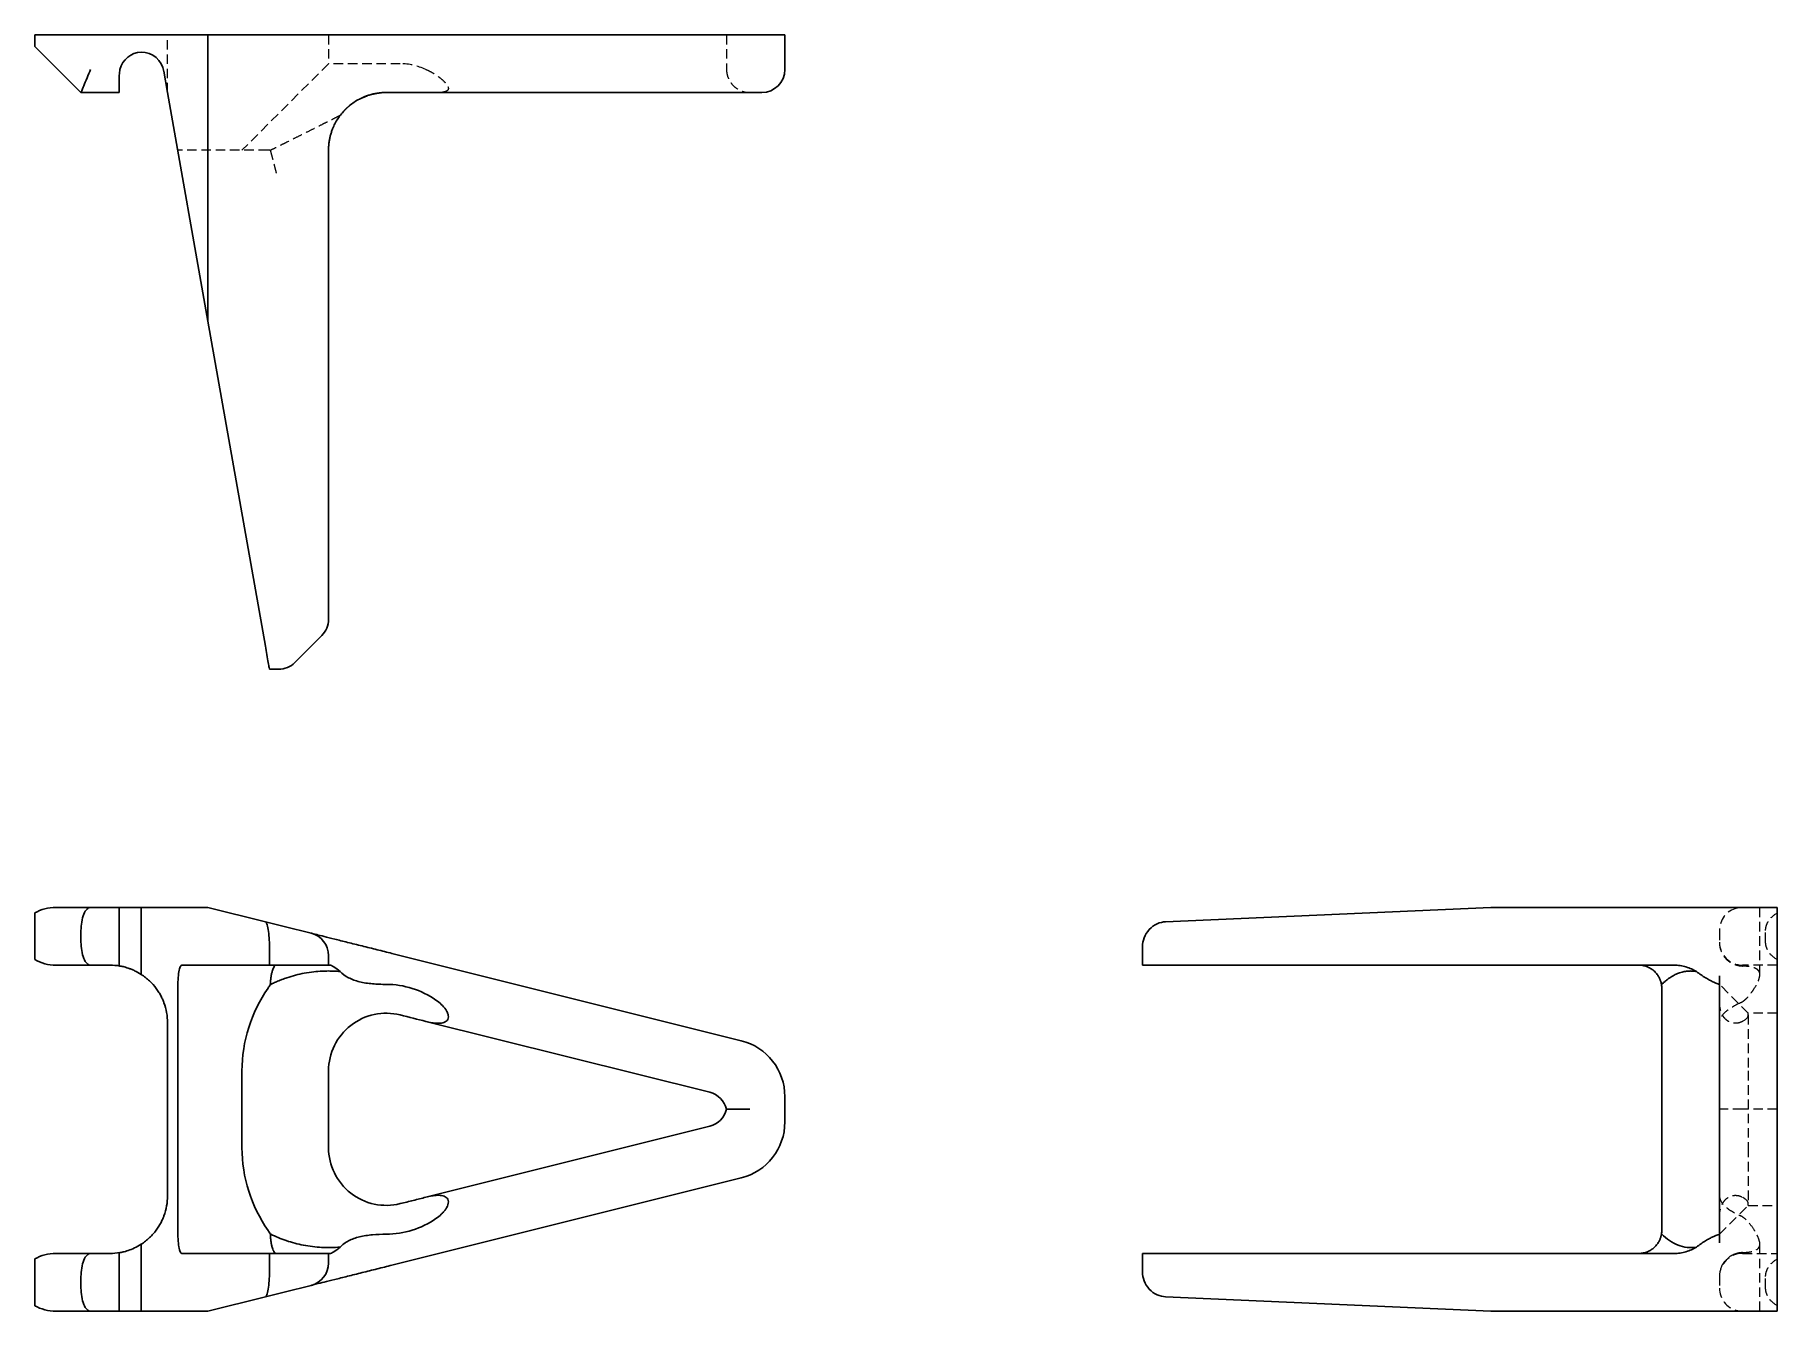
# Model space of a CAD drawing. Header units: millimetres. Extents: x 33 to 265, y 30 to 200.
import ezdxf

# ---------------------------------------------------------------- set-up
doc = ezdxf.new("R2010")
doc.units = ezdxf.units.MM
doc.linetypes.add('HIDDEN', pattern=[1.905, 1.27, -0.635])

msp = doc.modelspace()

# ---------------------------------------------------------------- linework, layer by layer
at = {"color": 7, "linetype": 'Continuous', "lineweight": 25}
for p, q in [((35.81, 200.31), (56.08, 200.31)), ((56.08, 162.13), (56.08, 200.31)), ((127.17, 200.31), (56.08, 200.31)), ((127.17, 200.31), (133, 200.31)), ((133, 200.31), (133, 195.69)), ((39.15, 192.62), (33, 198.77)), ((50.69, 192.62), (50.21, 195.44)), ((44.26, 194.93), (44.26, 192.62)), ((44.26, 192.62), (39.15, 192.62)), ((50.69, 192.62), (56.08, 162.13)), ((75.27, 191.09), (74.82, 190.72)), ((77.29, 192.16), (76.7, 191.92)), ((78.58, 192.5), (77.69, 192.29)), ((126.43, 192.62), (79.85, 192.62)), ((129.92, 192.62), (126.43, 192.62)), ((72.16, 184.92), (72.16, 122.35)), ((56.08, 162.13), (63.74, 118.77)), ((71.26, 120.18), (67.67, 116.59)), ((65.5, 115.69), (64.28, 115.69)), ((35.81, 83.92), (40.43, 83.92)), ((40.43, 83.92), (44.35, 83.92)), ((44.26, 83.83), (44.26, 80.85)), ((44.35, 83.92), (47.18, 83.92)), ((47.18, 75), (47.18, 83.92)), ((47.18, 83.92), (50.21, 83.92)), ((50.69, 83.92), (50.21, 83.92)), ((50.69, 83.92), (56.08, 83.92)), ((56.08, 83.92), (63.74, 82.01)), ((227.13, 83.92), (183.77, 82.01)), ((227.13, 83.92), (265.31, 83.92)), ((265.31, 66.15), (265.31, 83.92)), ((63.74, 82.01), (66.24, 81.38)), ((66.24, 81.38), (69.83, 80.49)), ((33, 79.31), (33, 80.85)), ((39.15, 80.85), (39.15, 79.31)), ((44.26, 80.85), (44.26, 79.23)), ((64.28, 78.7), (64.28, 76.23)), ((72.16, 77.5), (72.16, 76.23)), ((80.6, 77.79), (127.17, 66.15)), ((180.69, 78.4), (180.69, 78.7)), ((180.69, 76.23), (180.69, 78.4)), ((40.43, 76.23), (35.81, 76.23)), ((43, 76.23), (40.43, 76.23)), ((64.28, 76.23), (52.59, 76.23)), ((64.28, 76.23), (65.5, 76.23)), ((67.67, 76.23), (65.5, 76.23)), ((71.26, 76.23), (67.67, 76.23)), ((72.16, 76.23), (71.26, 76.23)), ((72.16, 76.23), (72.33, 76.23)), ((181.59, 76.23), (180.69, 76.23)), ((185.18, 76.23), (181.59, 76.23)), ((187.35, 76.23), (185.18, 76.23)), ((187.35, 76.23), (249.92, 76.23)), ((249.92, 76.23), (251.54, 76.23)), ((257.62, 63.16), (257.62, 74.81)), ((52.05, 40.85), (52.05, 73.15)), ((249.92, 62.12), (249.92, 73.15)), ((50.69, 68.54), (50.69, 45.46)), ((122.98, 59.27), (85.13, 68.73)), ((265.31, 66.15), (265.31, 58.69)), ((257.62, 58.69), (257.62, 63.16)), ((60.62, 51.88), (60.62, 62.12)), ((72.16, 62.12), (72.16, 51.88)), ((249.92, 51.88), (249.92, 62.12)), ((133, 58.69), (133, 55.31)), ((257.62, 55.31), (257.62, 58.69)), ((265.31, 55.31), (265.31, 58.69)), ((85.13, 45.27), (122.98, 54.73)), ((257.62, 50.84), (257.62, 55.31)), ((265.31, 55.31), (265.31, 47.85)), ((249.92, 40.85), (249.92, 51.88)), ((257.62, 39.19), (257.62, 50.84)), ((127.17, 47.85), (80.6, 36.21)), ((265.31, 47.85), (265.31, 30.08)), ((35.81, 37.77), (40.43, 37.77)), ((40.43, 37.77), (43, 37.77)), ((47.18, 30.08), (47.18, 39)), ((64.28, 37.77), (52.59, 37.77)), ((64.28, 37.77), (64.28, 35.3)), ((64.28, 37.77), (65.5, 37.77)), ((65.5, 37.77), (67.67, 37.77)), ((67.67, 37.77), (71.26, 37.77)), ((71.26, 37.77), (72.16, 37.77)), ((72.16, 37.77), (72.16, 36.5)), ((72.33, 37.77), (72.16, 37.77)), ((180.69, 35.6), (180.69, 37.77)), ((180.69, 37.77), (181.59, 37.77)), ((181.59, 37.77), (185.18, 37.77)), ((185.18, 37.77), (187.35, 37.77)), ((187.35, 37.77), (249.92, 37.77)), ((251.54, 37.77), (249.92, 37.77)), ((180.69, 35.3), (180.69, 35.6)), ((33, 33.15), (33, 34.69)), ((39.15, 34.69), (39.15, 33.15)), ((44.26, 34.77), (44.26, 33.15)), ((44.26, 33.15), (44.26, 30.17)), ((66.24, 32.62), (63.74, 31.99)), ((69.83, 33.51), (66.24, 32.62)), ((56.08, 30.08), (63.74, 31.99)), ((227.13, 30.08), (183.77, 31.99)), ((40.43, 30.08), (35.81, 30.08)), ((44.35, 30.08), (40.43, 30.08)), ((47.18, 30.08), (44.35, 30.08)), ((50.21, 30.08), (47.18, 30.08)), ((50.69, 30.08), (50.21, 30.08)), ((50.69, 30.08), (56.08, 30.08)), ((227.13, 30.08), (265.31, 30.08))]:
    msp.add_line(p, q, dxfattribs=at)
at = {"color": 7, "linetype": 'HIDDEN', "lineweight": 18}
for p, q in [((50.69, 192.62), (50.69, 200.31)), ((72.16, 200.31), (72.16, 196.46)), ((125.22, 200.31), (125.22, 195.69)), ((72.16, 196.46), (60.62, 184.92)), ((81.72, 196.46), (72.16, 196.46)), ((64.1, 184.92), (52.05, 184.92)), ((263, 75), (263, 83.92)), ((257.62, 80.85), (257.62, 79.23)), ((263.77, 79.31), (263.77, 80.85)), ((265.31, 76.23), (260.69, 76.23)), ((261.46, 69.81), (257.62, 73.66)), ((261.46, 69.58), (261.46, 69.81)), ((265.31, 69.81), (261.46, 69.81)), ((261.46, 69.58), (261.46, 62.12)), ((261.46, 62.12), (261.46, 51.88)), ((265.31, 57), (260.69, 57)), ((261.46, 51.88), (261.46, 44.42)), ((257.62, 40.34), (261.46, 44.19)), ((261.46, 44.19), (261.46, 44.42)), ((261.46, 44.19), (265.31, 44.19)), ((260.69, 37.77), (265.31, 37.77)), ((263, 30.08), (263, 39)), ((257.62, 34.77), (257.62, 33.15)), ((263.77, 33.15), (263.77, 34.69))]:
    msp.add_line(p, q, dxfattribs=at)
at = {"color": 7, "linetype": 'Continuous', "lineweight": 25}
for centre, radius, start, end in [((47.33, 194.93), 3.08, 92.8596, 165.5962), ((47.18, 194.92), 3.08, 9.6186, 90), ((129.92, 195.69), 3.08, 270, 0), ((69.08, 122.35), 3.08, 315, 0), ((65.5, 118.77), 3.08, 270, 315), ((69.08, 77.5), 3.08, 0, 75.9638), ((43, 68.54), 7.69, 79.8641, 90), ((79.85, 62.12), 19.23, 144.994, 180), ((79.85, 62.12), 11.54, 54.9243, 90), ((79.85, 62.12), 7.69, 75.9638, 180), ((125.31, 58.69), 7.69, 0, 75.9638), ((122.23, 56.28), 3.08, 13.4571, 75.9638), ((122.23, 57.72), 3.08, 284.0362, 346.5429), ((125.31, 55.31), 7.69, 284.0362, 0), ((79.85, 51.88), 19.23, 180, 215.006), ((79.85, 51.88), 7.69, 180, 284.0362), ((79.85, 51.88), 11.54, 270, 305.0757), ((43, 45.46), 7.69, 270, 280.1359), ((69.08, 36.5), 3.08, 284.0362, 0)]:
    msp.add_arc(centre, radius, start, end, dxfattribs=at)
at = {"color": 7, "linetype": 'HIDDEN', "lineweight": 18}
for centre, start, end in [((260.69, 80.85), 104.4038, 180), ((260.69, 79.31), 180, 270), ((260.69, 34.69), 90, 180), ((260.69, 33.15), 180, 255.5962)]:
    msp.add_arc(centre, 3.08, start, end, dxfattribs=at)
at = {"color": 7, "linetype": 'Continuous', "lineweight": 25}
for points, knots in [([(33, 198.77), (33, 198.77), (33, 198.8), (33, 198.94), (33, 199.04), (33, 199.44), (33, 199.84), (33, 200.31)], [0, 0, 0, 0, 0.25, 0.25, 0.5, 0.5, 1, 1, 1, 1]), ([(33, 200.31), (33.38, 200.31), (33.83, 200.31), (34.8, 200.31), (35.31, 200.31), (35.81, 200.31)], [0, 0, 0, 0, 0.5, 0.5, 1, 1, 1, 1]), ([(40.43, 195.69), (40.28, 195.33), (40.12, 194.94), (39.8, 194.18), (39.65, 193.82), (39.4, 193.22), (39.31, 192.98), (39.18, 192.68), (39.15, 192.62), (39.15, 192.62)], [0, 0, 0, 0, 0.25, 0.25, 0.5, 0.5, 0.75, 0.75, 1, 1, 1, 1]), ([(79.85, 192.62), (79.76, 192.61), (79.58, 192.61), (79.32, 192.6), (79.08, 192.58), (78.86, 192.55), (78.65, 192.52), (78.46, 192.49), (78.28, 192.45), (78.12, 192.42), (77.85, 192.35), (77.48, 192.25), (76.65, 191.95), (75.58, 191.39), (74.35, 190.38), (73.37, 189.17), (72.81, 188.09), (72.53, 187.3), (72.39, 186.83), (72.29, 186.36), (72.21, 185.88), (72.17, 185.4), (72.16, 185.08), (72.16, 184.92)], [0, 0, 0, 0, 0.023252, 0.045174, 0.065768, 0.085034, 0.10297, 0.119578, 0.134857, 0.148807, 0.161428, 0.205418, 0.246458, 0.385322, 0.509225, 0.641261, 0.766161, 0.805688, 0.84497, 0.884024, 0.922869, 0.961521, 1, 1, 1, 1]), ([(64.28, 115.69), (64.28, 115.69), (64.27, 115.76), (64.21, 116.06), (64.17, 116.29), (64.07, 116.89), (64, 117.26), (63.87, 118.02), (63.8, 118.41), (63.74, 118.77)], [0, 0, 0, 0, 0.25, 0.25, 0.5, 0.5, 0.75, 0.75, 1, 1, 1, 1]), ([(33, 83.19), (33.38, 83.42), (33.83, 83.61), (34.8, 83.86), (35.31, 83.92), (35.81, 83.92)], [0, 0, 0, 0, 0.5, 0.5, 1, 1, 1, 1]), ([(40.43, 83.92), (40.28, 83.92), (40.12, 83.86), (39.8, 83.56), (39.65, 83.32), (39.4, 82.72), (39.31, 82.36), (39.18, 81.6), (39.15, 81.21), (39.15, 80.85)], [0, 0, 0, 0, 0.25, 0.25, 0.5, 0.5, 0.75, 0.75, 1, 1, 1, 1]), ([(33, 80.85), (33, 81.06), (33, 81.28), (33, 81.72), (33, 81.93), (33, 82.55), (33, 82.91), (33, 83.19)], [0, 0, 0, 0, 0.25, 0.25, 0.5, 0.5, 1, 1, 1, 1]), ([(64.28, 78.7), (64.28, 79.07), (64.27, 79.48), (64.21, 80.27), (64.17, 80.66), (64.07, 81.31), (64, 81.56), (63.87, 81.91), (63.8, 81.99), (63.74, 82.01)], [0, 0, 0, 0, 0.25, 0.25, 0.5, 0.5, 0.75, 0.75, 1, 1, 1, 1]), ([(180.69, 78.7), (180.69, 79.07), (180.76, 79.48), (181.06, 80.27), (181.29, 80.66), (181.89, 81.31), (182.26, 81.56), (183.02, 81.91), (183.41, 81.99), (183.77, 82.01)], [0, 0, 0, 0, 0.25, 0.25, 0.5, 0.5, 0.75, 0.75, 1, 1, 1, 1]), ([(33, 76.96), (33, 77.24), (33, 77.6), (33, 78.22), (33, 78.43), (33, 78.87), (33, 79.09), (33, 79.31)], [0, 0, 0, 0, 0.5, 0.5, 0.75, 0.75, 1, 1, 1, 1]), ([(39.15, 79.31), (39.15, 78.95), (39.18, 78.55), (39.31, 77.8), (39.4, 77.43), (39.65, 76.83), (39.8, 76.6), (40.12, 76.3), (40.28, 76.23), (40.43, 76.23)], [0, 0, 0, 0, 0.25, 0.25, 0.5, 0.5, 0.75, 0.75, 1, 1, 1, 1]), ([(44.26, 79.23), (44.26, 78.89), (44.26, 78.56), (44.26, 77.91), (44.26, 77.61), (44.26, 77.06), (44.26, 76.83), (44.26, 76.55), (44.26, 76.46), (44.26, 76.33), (44.26, 76.27), (44.26, 76.23)], [0, 0, 0, 0, 0.25, 0.25, 0.5, 0.5, 0.75, 0.75, 0.875, 0.875, 1, 1, 1, 1]), ([(69.83, 80.49), (69.83, 80.49), (69.88, 80.47), (70.13, 80.41), (70.32, 80.36), (70.84, 80.23), (71.18, 80.15), (71.98, 79.95), (72.45, 79.83), (73.51, 79.57), (74.09, 79.42), (75.32, 79.11), (75.97, 78.95), (77.29, 78.62), (77.97, 78.45), (79.3, 78.12), (79.96, 77.95), (80.6, 77.79)], [0, 0, 0, 0, 0.125, 0.125, 0.25, 0.25, 0.375, 0.375, 0.5, 0.5, 0.625, 0.625, 0.75, 0.75, 0.875, 0.875, 1, 1, 1, 1]), ([(35.81, 76.23), (35.31, 76.23), (34.8, 76.29), (33.83, 76.54), (33.38, 76.73), (33, 76.96)], [0, 0, 0, 0, 0.5, 0.5, 1, 1, 1, 1]), ([(47.18, 75), (46.89, 75.18), (46.6, 75.35), (46.15, 75.56), (46, 75.62), (45.72, 75.73), (45.59, 75.78), (45.32, 75.87), (45.2, 75.91), (44.97, 75.98), (44.86, 76), (44.68, 76.05), (44.59, 76.06), (44.45, 76.09), (44.4, 76.1), (44.35, 76.11)], [0, 0, 0, 0, 0.25, 0.25, 0.375, 0.375, 0.5, 0.5, 0.625, 0.625, 0.75, 0.75, 0.875, 0.875, 1, 1, 1, 1]), ([(50.21, 71.21), (50.18, 71.31), (50.12, 71.45), (49.99, 71.75), (49.91, 71.92), (49.74, 72.26), (49.64, 72.43), (49.43, 72.77), (49.31, 72.95), (48.92, 73.46), (48.63, 73.8), (48.13, 74.27), (47.95, 74.43), (47.58, 74.72), (47.38, 74.86), (47.18, 75)], [0, 0, 0, 0, 0.125, 0.125, 0.25, 0.25, 0.375, 0.375, 0.5, 0.5, 0.75, 0.75, 0.875, 0.875, 1, 1, 1, 1]), ([(52.05, 73.15), (52.05, 73.52), (52.06, 73.91), (52.12, 74.67), (52.16, 75.03), (52.26, 75.63), (52.33, 75.86), (52.46, 76.16), (52.53, 76.23), (52.59, 76.23)], [0, 0, 0, 0, 0.25, 0.25, 0.5, 0.5, 0.75, 0.75, 1, 1, 1, 1]), ([(64.39, 73.62), (64.39, 73.67), (64.4, 73.78), (64.41, 73.93), (64.42, 74.08), (64.44, 74.23), (64.45, 74.38), (64.47, 74.52), (64.51, 74.77), (64.57, 75.12), (64.67, 75.5), (64.79, 75.82), (64.89, 76.01), (64.98, 76.13), (65.05, 76.19), (65.12, 76.22), (65.16, 76.23), (65.18, 76.23)], [0, 0, 0, 0, 0.034811, 0.06992, 0.105335, 0.141061, 0.177104, 0.21347, 0.250164, 0.370761, 0.500013, 0.616103, 0.749795, 0.806285, 0.874341, 0.937168, 1, 1, 1, 1]), ([(73.7, 75.38), (73.57, 75.39), (73.32, 75.41), (72.94, 75.43), (72.55, 75.44), (72.14, 75.45), (71.73, 75.44), (71.08, 75.42), (70.14, 75.34), (68.95, 75.17), (67.76, 74.9), (66.77, 74.61), (66.02, 74.34), (65.47, 74.12), (64.97, 73.91), (64.63, 73.74), (64.46, 73.66)], [0, 0, 0, 0, 0.03945, 0.079907, 0.121385, 0.163902, 0.207472, 0.252112, 0.372003, 0.506415, 0.632666, 0.757414, 0.83081, 0.88005, 0.943542, 1, 1, 1, 1]), ([(72.33, 76.23), (72.39, 76.23), (72.47, 76.21), (72.65, 76.13), (72.75, 76.07), (73.1, 75.84), (73.38, 75.64), (73.7, 75.38)], [0, 0, 0, 0, 0.25, 0.25, 0.5, 0.5, 1, 1, 1, 1]), ([(73.7, 75.38), (74.02, 75.06), (74.39, 74.78), (75.04, 74.44), (75.28, 74.33), (75.77, 74.15), (76.03, 74.08), (76.56, 73.95), (76.84, 73.89), (77.41, 73.8), (77.71, 73.77), (78.31, 73.71), (78.61, 73.69), (79.22, 73.67), (79.54, 73.66), (79.85, 73.66)], [0, 0, 0, 0, 0.25, 0.25, 0.375, 0.375, 0.5, 0.5, 0.625, 0.625, 0.75, 0.75, 0.875, 0.875, 1, 1, 1, 1]), ([(249.89, 73.62), (249.88, 73.67), (249.86, 73.78), (249.83, 73.93), (249.78, 74.08), (249.73, 74.23), (249.67, 74.38), (249.6, 74.52), (249.47, 74.77), (249.23, 75.12), (248.86, 75.5), (248.41, 75.82), (248.01, 76.01), (247.66, 76.13), (247.39, 76.19), (247.12, 76.22), (246.94, 76.23), (246.85, 76.23)], [0, 0, 0, 0, 0.034811, 0.06992, 0.105335, 0.141061, 0.177104, 0.21347, 0.250164, 0.370761, 0.500013, 0.616103, 0.749795, 0.806285, 0.874341, 0.937168, 1, 1, 1, 1]), ([(254.54, 75.38), (254.48, 75.39), (254.35, 75.41), (254.16, 75.43), (253.96, 75.44), (253.76, 75.45), (253.56, 75.44), (253.23, 75.42), (252.76, 75.34), (252.16, 75.17), (251.57, 74.9), (251.07, 74.61), (250.7, 74.34), (250.43, 74.12), (250.18, 73.91), (250, 73.74), (249.92, 73.66)], [0, 0, 0, 0, 0.03945, 0.079907, 0.121385, 0.163902, 0.207472, 0.252112, 0.372003, 0.506415, 0.632666, 0.757414, 0.83081, 0.88005, 0.943542, 1, 1, 1, 1]), ([(251.54, 76.23), (251.82, 76.23), (252.1, 76.21), (252.63, 76.13), (252.9, 76.07), (253.66, 75.84), (254.12, 75.64), (254.54, 75.38)], [0, 0, 0, 0, 0.25, 0.25, 0.5, 0.5, 1, 1, 1, 1]), ([(254.54, 75.38), (254.97, 75.06), (255.37, 74.78), (255.94, 74.44), (256.12, 74.33), (256.45, 74.15), (256.6, 74.08), (256.88, 73.95), (257.01, 73.89), (257.23, 73.8), (257.32, 73.77), (257.47, 73.71), (257.52, 73.69), (257.6, 73.67), (257.62, 73.66), (257.62, 73.66)], [0, 0, 0, 0, 0.25, 0.25, 0.375, 0.375, 0.5, 0.5, 0.625, 0.625, 0.75, 0.75, 0.875, 0.875, 1, 1, 1, 1]), ([(50.21, 71.21), (50.37, 70.78), (50.49, 70.34), (50.65, 69.45), (50.69, 68.99), (50.69, 68.54)], [0, 0, 0, 0, 0.5, 0.5, 1, 1, 1, 1]), ([(85.13, 68.73), (85.41, 68.66), (85.67, 68.6), (86.19, 68.51), (86.44, 68.48), (86.93, 68.46), (87.17, 68.48), (87.5, 68.56), (87.61, 68.6), (87.8, 68.7), (87.89, 68.77), (88.02, 68.94), (88.08, 69.04), (88.14, 69.27), (88.14, 69.4), (88.1, 69.66), (88.06, 69.8), (87.94, 70.06), (87.87, 70.19), (87.62, 70.56), (87.41, 70.78), (86.97, 71.2), (86.73, 71.39), (86.48, 71.56)], [0, 0, 0, 0, 0.125, 0.125, 0.25, 0.25, 0.375, 0.375, 0.4375, 0.4375, 0.5, 0.5, 0.5625, 0.5625, 0.625, 0.625, 0.6875, 0.6875, 0.75, 0.75, 0.875, 0.875, 1, 1, 1, 1]), ([(125.22, 57), (125.22, 57), (125.24, 57), (125.33, 57), (125.39, 57), (125.55, 57), (125.64, 57), (125.87, 57), (126, 57), (126.29, 57), (126.45, 57), (126.79, 57), (126.97, 57), (127.34, 57), (127.54, 57), (127.84, 57), (127.94, 57), (128.14, 57), (128.24, 57), (128.34, 57)], [0, 0, 0, 0, 0.125, 0.125, 0.25, 0.25, 0.375, 0.375, 0.5, 0.5, 0.625, 0.625, 0.75, 0.75, 0.875, 0.875, 0.9375, 0.9375, 1, 1, 1, 1]), ([(50.69, 45.46), (50.69, 45.01), (50.65, 44.55), (50.49, 43.66), (50.37, 43.22), (50.21, 42.79)], [0, 0, 0, 0, 0.5, 0.5, 1, 1, 1, 1]), ([(81.72, 44.42), (82.31, 44.56), (82.89, 44.71), (84.03, 44.99), (84.59, 45.13), (85.13, 45.27)], [0, 0, 0, 0, 0.5, 0.5, 1, 1, 1, 1]), ([(86.48, 42.44), (86.73, 42.61), (86.97, 42.8), (87.3, 43.11), (87.4, 43.21), (87.6, 43.44), (87.7, 43.56), (87.95, 43.93), (88.08, 44.2), (88.14, 44.6), (88.14, 44.72), (88.08, 44.95), (88.03, 45.06), (87.89, 45.22), (87.8, 45.29), (87.61, 45.4), (87.51, 45.44), (87.29, 45.49), (87.18, 45.51), (86.94, 45.53), (86.82, 45.53), (86.45, 45.52), (86.2, 45.49), (85.67, 45.4), (85.41, 45.34), (85.13, 45.27)], [0, 0, 0, 0, 0.125, 0.125, 0.1875, 0.1875, 0.25, 0.25, 0.375, 0.375, 0.4375, 0.4375, 0.5, 0.5, 0.5625, 0.5625, 0.625, 0.625, 0.6875, 0.6875, 0.75, 0.75, 0.875, 0.875, 1, 1, 1, 1]), ([(47.18, 39), (47.59, 39.27), (47.96, 39.56), (48.46, 40.04), (48.62, 40.21), (48.91, 40.54), (49.05, 40.71), (49.43, 41.22), (49.65, 41.57), (49.91, 42.08), (49.99, 42.25), (50.12, 42.55), (50.18, 42.69), (50.21, 42.79)], [0, 0, 0, 0, 0.25, 0.25, 0.375, 0.375, 0.5, 0.5, 0.75, 0.75, 0.875, 0.875, 1, 1, 1, 1]), ([(52.59, 37.77), (52.53, 37.77), (52.46, 37.84), (52.33, 38.14), (52.26, 38.37), (52.16, 38.97), (52.12, 39.33), (52.06, 40.09), (52.05, 40.48), (52.05, 40.85)], [0, 0, 0, 0, 0.25, 0.25, 0.5, 0.5, 0.75, 0.75, 1, 1, 1, 1]), ([(64.39, 40.38), (64.4, 40.32), (64.4, 40.2), (64.41, 40.02), (64.43, 39.85), (64.45, 39.67), (64.47, 39.5), (64.5, 39.24), (64.57, 38.88), (64.67, 38.49), (64.79, 38.17), (64.9, 37.97), (64.99, 37.87), (65.06, 37.81), (65.12, 37.78), (65.16, 37.77), (65.18, 37.77)], [0, 0, 0, 0, 0.040223, 0.081044, 0.122458, 0.164458, 0.20703, 0.250157, 0.368927, 0.500007, 0.624533, 0.749797, 0.825418, 0.87434, 0.941032, 1, 1, 1, 1]), ([(73.7, 38.62), (72.89, 38.55), (72.06, 38.54), (70.42, 38.62), (69.61, 38.72), (68.02, 39.03), (67.25, 39.23), (65.8, 39.73), (65.11, 40.02), (64.46, 40.34)], [0, 0, 0, 0, 0.25, 0.25, 0.5, 0.5, 0.75, 0.75, 1, 1, 1, 1]), ([(79.85, 40.34), (79.22, 40.34), (78.61, 40.32), (77.71, 40.23), (77.42, 40.2), (76.84, 40.11), (76.56, 40.06), (76.03, 39.92), (75.77, 39.85), (75.28, 39.67), (75.05, 39.57), (74.61, 39.34), (74.41, 39.21), (74.03, 38.93), (73.86, 38.78), (73.7, 38.62)], [0, 0, 0, 0, 0.25, 0.25, 0.375, 0.375, 0.5, 0.5, 0.625, 0.625, 0.75, 0.75, 0.875, 0.875, 1, 1, 1, 1]), ([(249.89, 40.38), (249.88, 40.32), (249.86, 40.2), (249.81, 40.02), (249.76, 39.85), (249.69, 39.67), (249.62, 39.5), (249.48, 39.24), (249.24, 38.88), (248.85, 38.49), (248.4, 38.17), (247.97, 37.97), (247.63, 37.87), (247.36, 37.81), (247.11, 37.78), (246.93, 37.77), (246.85, 37.77)], [0, 0, 0, 0, 0.040223, 0.081044, 0.122458, 0.164458, 0.20703, 0.250157, 0.368927, 0.500007, 0.624533, 0.749797, 0.825418, 0.87434, 0.941032, 1, 1, 1, 1]), ([(254.54, 38.62), (254.13, 38.55), (253.72, 38.54), (252.9, 38.62), (252.49, 38.72), (251.7, 39.03), (251.32, 39.23), (250.59, 39.73), (250.24, 40.02), (249.92, 40.34)], [0, 0, 0, 0, 0.25, 0.25, 0.5, 0.5, 0.75, 0.75, 1, 1, 1, 1]), ([(257.62, 40.34), (257.62, 40.34), (257.54, 40.32), (257.32, 40.23), (257.23, 40.2), (257.01, 40.11), (256.89, 40.06), (256.61, 39.92), (256.45, 39.85), (256.12, 39.67), (255.94, 39.57), (255.56, 39.34), (255.37, 39.21), (254.96, 38.93), (254.75, 38.78), (254.54, 38.62)], [0, 0, 0, 0, 0.25, 0.25, 0.375, 0.375, 0.5, 0.5, 0.625, 0.625, 0.75, 0.75, 0.875, 0.875, 1, 1, 1, 1]), ([(33, 37.04), (33.38, 37.27), (33.83, 37.46), (34.8, 37.71), (35.31, 37.77), (35.81, 37.77)], [0, 0, 0, 0, 0.5, 0.5, 1, 1, 1, 1]), ([(40.43, 37.77), (40.28, 37.77), (40.12, 37.7), (39.8, 37.4), (39.65, 37.17), (39.4, 36.57), (39.31, 36.2), (39.18, 35.45), (39.15, 35.05), (39.15, 34.69)], [0, 0, 0, 0, 0.25, 0.25, 0.5, 0.5, 0.75, 0.75, 1, 1, 1, 1]), ([(44.26, 37.77), (44.26, 37.69), (44.26, 37.55), (44.26, 37.17), (44.26, 36.94), (44.26, 36.39), (44.26, 36.09), (44.26, 35.45), (44.26, 35.11), (44.26, 34.77)], [0, 0, 0, 0, 0.25, 0.25, 0.5, 0.5, 0.75, 0.75, 1, 1, 1, 1]), ([(44.35, 37.89), (44.44, 37.9), (44.58, 37.93), (44.96, 38.02), (45.19, 38.08), (45.72, 38.26), (46, 38.37), (46.6, 38.65), (46.89, 38.82), (47.18, 39)], [0, 0, 0, 0, 0.25, 0.25, 0.5, 0.5, 0.75, 0.75, 1, 1, 1, 1]), ([(73.7, 38.62), (73.38, 38.36), (73.1, 38.16), (72.75, 37.93), (72.65, 37.87), (72.47, 37.79), (72.39, 37.77), (72.33, 37.77)], [0, 0, 0, 0, 0.5, 0.5, 0.75, 0.75, 1, 1, 1, 1]), ([(254.54, 38.62), (254.12, 38.36), (253.66, 38.16), (252.9, 37.93), (252.63, 37.87), (252.1, 37.79), (251.82, 37.77), (251.54, 37.77)], [0, 0, 0, 0, 0.5, 0.5, 0.75, 0.75, 1, 1, 1, 1]), ([(33, 34.69), (33, 34.91), (33, 35.13), (33, 35.57), (33, 35.78), (33, 36.4), (33, 36.76), (33, 37.04)], [0, 0, 0, 0, 0.25, 0.25, 0.5, 0.5, 1, 1, 1, 1]), ([(63.74, 31.99), (63.8, 32.01), (63.87, 32.09), (64, 32.44), (64.07, 32.69), (64.17, 33.34), (64.21, 33.73), (64.27, 34.52), (64.28, 34.93), (64.28, 35.3)], [0, 0, 0, 0, 0.25, 0.25, 0.5, 0.5, 0.75, 0.75, 1, 1, 1, 1]), ([(80.6, 36.21), (79.96, 36.05), (79.3, 35.88), (77.97, 35.55), (77.29, 35.38), (75.97, 35.05), (75.32, 34.89), (74.09, 34.58), (73.51, 34.43), (72.45, 34.17), (71.98, 34.05), (71.18, 33.85), (70.84, 33.77), (70.32, 33.64), (70.13, 33.59), (69.88, 33.53), (69.83, 33.51), (69.83, 33.51)], [0, 0, 0, 0, 0.125, 0.125, 0.25, 0.25, 0.375, 0.375, 0.5, 0.5, 0.625, 0.625, 0.75, 0.75, 0.875, 0.875, 1, 1, 1, 1]), ([(183.77, 31.99), (183.41, 32.01), (183.02, 32.09), (182.26, 32.44), (181.89, 32.69), (181.29, 33.34), (181.06, 33.73), (180.76, 34.52), (180.69, 34.93), (180.69, 35.3)], [0, 0, 0, 0, 0.25, 0.25, 0.5, 0.5, 0.75, 0.75, 1, 1, 1, 1]), ([(33, 30.81), (33, 31.09), (33, 31.45), (33, 32.07), (33, 32.28), (33, 32.72), (33, 32.94), (33, 33.15)], [0, 0, 0, 0, 0.5, 0.5, 0.75, 0.75, 1, 1, 1, 1]), ([(40.43, 30.08), (40.28, 30.08), (40.12, 30.14), (39.8, 30.44), (39.65, 30.68), (39.4, 31.28), (39.31, 31.64), (39.18, 32.4), (39.15, 32.79), (39.15, 33.15)], [0, 0, 0, 0, 0.25, 0.25, 0.5, 0.5, 0.75, 0.75, 1, 1, 1, 1]), ([(35.81, 30.08), (35.31, 30.08), (34.8, 30.14), (33.83, 30.39), (33.38, 30.58), (33, 30.81)], [0, 0, 0, 0, 0.5, 0.5, 1, 1, 1, 1])]:
    msp.add_open_spline(points, degree=3, knots=knots, dxfattribs=at)
for points in [[(44.35, 195.69), (44.29, 195.44), (44.26, 195.18), (44.26, 194.93)], [(44.35, 83.92), (44.29, 83.92), (44.26, 83.89), (44.26, 83.83)], [(44.26, 76.23), (44.26, 76.16), (44.29, 76.12), (44.35, 76.11)], [(64.39, 73.62), (64.3, 73.46), (64.2, 73.31), (64.1, 73.15)], [(64.46, 73.66), (64.44, 73.65), (64.42, 73.64), (64.39, 73.62)], [(249.92, 73.66), (249.91, 73.65), (249.9, 73.64), (249.89, 73.62)], [(249.89, 73.62), (249.91, 73.46), (249.92, 73.31), (249.92, 73.15)], [(85.13, 68.73), (84.04, 69), (82.91, 69.29), (81.72, 69.58)], [(64.1, 40.85), (64.2, 40.69), (64.3, 40.54), (64.39, 40.38)], [(64.39, 40.38), (64.42, 40.36), (64.44, 40.35), (64.46, 40.34)], [(249.92, 40.85), (249.92, 40.69), (249.91, 40.54), (249.89, 40.38)], [(249.89, 40.38), (249.9, 40.36), (249.91, 40.35), (249.92, 40.34)], [(44.35, 37.89), (44.29, 37.88), (44.26, 37.84), (44.26, 37.77)], [(44.26, 30.17), (44.26, 30.11), (44.29, 30.08), (44.35, 30.08)]]:
    msp.add_open_spline(points, degree=3, dxfattribs=at)
at = {"color": 7, "linetype": 'HIDDEN', "lineweight": 18}
for points in [[(85.13, 195.69), (84.04, 196.16), (82.91, 196.46), (81.72, 196.46)], [(64.39, 184.89), (64.3, 184.91), (64.2, 184.92), (64.1, 184.92)], [(64.46, 184.92), (64.44, 184.91), (64.42, 184.9), (64.39, 184.89)], [(260.69, 83.92), (260.44, 83.92), (260.18, 83.89), (259.93, 83.83)], [(259.93, 76.23), (260.18, 76.16), (260.44, 76.12), (260.69, 76.11)], [(260.69, 68.73), (261.16, 69), (261.46, 69.29), (261.46, 69.58)], [(260.69, 37.89), (260.44, 37.88), (260.18, 37.84), (259.93, 37.77)], [(259.93, 30.17), (260.18, 30.11), (260.44, 30.08), (260.69, 30.08)]]:
    msp.add_open_spline(points, degree=3, dxfattribs=at)
for points, knots in [([(85.13, 195.69), (85.41, 195.58), (85.67, 195.45), (86.19, 195.16), (86.44, 195), (86.93, 194.65), (87.17, 194.46), (87.5, 194.15), (87.61, 194.05), (87.8, 193.83), (87.89, 193.72), (88.02, 193.51), (88.08, 193.4), (88.14, 193.21), (88.14, 193.12), (88.1, 192.98), (88.06, 192.92), (87.94, 192.82), (87.87, 192.78), (87.62, 192.69), (87.41, 192.66), (86.97, 192.62), (86.73, 192.62), (86.48, 192.62)], [0, 0, 0, 0, 0.125, 0.125, 0.25, 0.25, 0.375, 0.375, 0.4375, 0.4375, 0.5, 0.5, 0.5625, 0.5625, 0.625, 0.625, 0.6875, 0.6875, 0.75, 0.75, 0.875, 0.875, 1, 1, 1, 1]), ([(125.22, 195.69), (125.22, 195.49), (125.24, 195.29), (125.33, 194.89), (125.39, 194.7), (125.55, 194.32), (125.64, 194.15), (125.87, 193.81), (126, 193.65), (126.29, 193.37), (126.45, 193.25), (126.79, 193.02), (126.97, 192.93), (127.34, 192.77), (127.54, 192.71), (127.84, 192.66), (127.94, 192.64), (128.14, 192.62), (128.24, 192.62), (128.34, 192.62)], [0, 0, 0, 0, 0.125, 0.125, 0.25, 0.25, 0.375, 0.375, 0.5, 0.5, 0.625, 0.625, 0.75, 0.75, 0.875, 0.875, 0.9375, 0.9375, 1, 1, 1, 1]), ([(74.82, 190.72), (74.73, 190.66), (74.37, 190.36), (74.01, 189.95), (73.75, 189.61), (73.7, 189.54)], [0, 0, 0, 0, 0.183886, 0.822496, 1, 1, 1, 1]), ([(73.7, 189.54), (73.57, 189.48), (73.32, 189.35), (72.94, 189.16), (72.55, 188.96), (72.14, 188.76), (71.73, 188.56), (71.08, 188.23), (70.14, 187.76), (68.95, 187.16), (67.76, 186.57), (66.77, 186.07), (66.02, 185.7), (65.47, 185.43), (64.97, 185.18), (64.63, 185), (64.46, 184.92)], [0, 0, 0, 0, 0.03945, 0.079907, 0.121385, 0.163902, 0.207472, 0.252112, 0.372003, 0.506415, 0.632666, 0.757414, 0.83081, 0.88005, 0.943542, 1, 1, 1, 1]), ([(64.39, 184.89), (64.39, 184.88), (64.4, 184.86), (64.41, 184.83), (64.42, 184.78), (64.44, 184.73), (64.45, 184.67), (64.47, 184.6), (64.51, 184.47), (64.57, 184.23), (64.67, 183.86), (64.79, 183.41), (64.89, 183.01), (64.98, 182.66), (65.05, 182.39), (65.12, 182.12), (65.16, 181.94), (65.18, 181.85)], [0, 0, 0, 0, 0.034811, 0.06992, 0.105335, 0.141061, 0.177104, 0.21347, 0.250164, 0.370761, 0.500013, 0.616103, 0.749795, 0.806285, 0.874341, 0.937168, 1, 1, 1, 1]), ([(263.77, 80.85), (263.77, 81.06), (263.8, 81.28), (263.94, 81.72), (264.04, 81.93), (264.44, 82.55), (264.84, 82.91), (265.31, 83.19)], [0, 0, 0, 0, 0.25, 0.25, 0.5, 0.5, 1, 1, 1, 1]), ([(257.62, 79.23), (257.62, 78.89), (257.67, 78.56), (257.89, 77.91), (258.05, 77.61), (258.47, 77.06), (258.71, 76.83), (259.14, 76.55), (259.29, 76.46), (259.6, 76.33), (259.76, 76.27), (259.93, 76.23)], [0, 0, 0, 0, 0.25, 0.25, 0.5, 0.5, 0.75, 0.75, 0.875, 0.875, 1, 1, 1, 1]), ([(265.31, 76.96), (264.84, 77.24), (264.44, 77.6), (264.04, 78.22), (263.94, 78.43), (263.8, 78.87), (263.77, 79.09), (263.77, 79.31)], [0, 0, 0, 0, 0.5, 0.5, 0.75, 0.75, 1, 1, 1, 1]), ([(260.44, 71.21), (260.66, 71.31), (260.84, 71.45), (261.19, 71.75), (261.35, 71.92), (261.64, 72.26), (261.78, 72.43), (262.03, 72.77), (262.15, 72.95), (262.48, 73.46), (262.66, 73.8), (262.85, 74.27), (262.91, 74.43), (262.98, 74.72), (263, 74.86), (263, 75)], [0, 0, 0, 0, 0.125, 0.125, 0.25, 0.25, 0.375, 0.375, 0.5, 0.5, 0.75, 0.75, 0.875, 0.875, 1, 1, 1, 1]), ([(263, 75), (262.99, 75.18), (262.93, 75.35), (262.77, 75.56), (262.71, 75.62), (262.55, 75.73), (262.46, 75.78), (262.26, 75.87), (262.15, 75.91), (261.9, 75.98), (261.77, 76), (261.49, 76.05), (261.33, 76.06), (261.02, 76.09), (260.86, 76.1), (260.69, 76.11)], [0, 0, 0, 0, 0.25, 0.25, 0.375, 0.375, 0.5, 0.5, 0.625, 0.625, 0.75, 0.75, 0.875, 0.875, 1, 1, 1, 1]), ([(260.69, 68.73), (260.58, 68.66), (260.45, 68.6), (260.16, 68.51), (260, 68.48), (259.65, 68.46), (259.46, 68.48), (259.15, 68.56), (259.05, 68.6), (258.83, 68.7), (258.72, 68.77), (258.51, 68.94), (258.4, 69.04), (258.21, 69.27), (258.12, 69.4), (257.98, 69.66), (257.92, 69.8), (257.82, 70.06), (257.78, 70.19), (257.69, 70.56), (257.66, 70.78), (257.62, 71.2), (257.62, 71.39), (257.62, 71.56)], [0, 0, 0, 0, 0.125, 0.125, 0.25, 0.25, 0.375, 0.375, 0.4375, 0.4375, 0.5, 0.5, 0.5625, 0.5625, 0.625, 0.625, 0.6875, 0.6875, 0.75, 0.75, 0.875, 0.875, 1, 1, 1, 1]), ([(260.44, 71.21), (259.51, 70.78), (258.8, 70.34), (257.85, 69.45), (257.62, 68.99), (257.62, 68.54)], [0, 0, 0, 0, 0.5, 0.5, 1, 1, 1, 1]), ([(260.69, 57), (260.49, 57), (260.29, 57), (259.89, 57), (259.7, 57), (259.32, 57), (259.15, 57), (258.81, 57), (258.65, 57), (258.37, 57), (258.25, 57), (258.02, 57), (257.93, 57), (257.77, 57), (257.71, 57), (257.66, 57), (257.64, 57), (257.62, 57), (257.62, 57), (257.62, 57)], [0, 0, 0, 0, 0.125, 0.125, 0.25, 0.25, 0.375, 0.375, 0.5, 0.5, 0.625, 0.625, 0.75, 0.75, 0.875, 0.875, 0.9375, 0.9375, 1, 1, 1, 1]), ([(257.62, 42.44), (257.62, 42.61), (257.62, 42.8), (257.65, 43.11), (257.66, 43.21), (257.69, 43.44), (257.72, 43.56), (257.81, 43.93), (257.9, 44.2), (258.12, 44.6), (258.21, 44.72), (258.4, 44.95), (258.5, 45.06), (258.72, 45.22), (258.83, 45.29), (259.04, 45.4), (259.14, 45.44), (259.35, 45.49), (259.45, 45.51), (259.64, 45.53), (259.73, 45.53), (259.99, 45.52), (260.15, 45.49), (260.44, 45.4), (260.58, 45.34), (260.69, 45.27)], [0, 0, 0, 0, 0.125, 0.125, 0.1875, 0.1875, 0.25, 0.25, 0.375, 0.375, 0.4375, 0.4375, 0.5, 0.5, 0.5625, 0.5625, 0.625, 0.625, 0.6875, 0.6875, 0.75, 0.75, 0.875, 0.875, 1, 1, 1, 1]), ([(257.62, 45.46), (257.62, 45.01), (257.85, 44.55), (258.8, 43.66), (259.51, 43.22), (260.44, 42.79)], [0, 0, 0, 0, 0.5, 0.5, 1, 1, 1, 1]), ([(261.46, 44.42), (261.46, 44.56), (261.39, 44.71), (261.12, 44.99), (260.93, 45.13), (260.69, 45.27)], [0, 0, 0, 0, 0.5, 0.5, 1, 1, 1, 1]), ([(263, 39), (263, 39.27), (262.92, 39.56), (262.73, 40.04), (262.65, 40.21), (262.47, 40.54), (262.37, 40.71), (262.05, 41.22), (261.79, 41.57), (261.35, 42.08), (261.19, 42.25), (260.84, 42.55), (260.66, 42.69), (260.44, 42.79)], [0, 0, 0, 0, 0.25, 0.25, 0.375, 0.375, 0.5, 0.5, 0.75, 0.75, 0.875, 0.875, 1, 1, 1, 1]), ([(259.93, 37.77), (259.59, 37.69), (259.29, 37.55), (258.72, 37.17), (258.47, 36.94), (258.05, 36.39), (257.89, 36.09), (257.67, 35.45), (257.62, 35.11), (257.62, 34.77)], [0, 0, 0, 0, 0.25, 0.25, 0.5, 0.5, 0.75, 0.75, 1, 1, 1, 1]), ([(260.69, 37.89), (261.03, 37.9), (261.34, 37.93), (261.91, 38.02), (262.16, 38.08), (262.57, 38.26), (262.72, 38.37), (262.93, 38.65), (262.99, 38.82), (263, 39)], [0, 0, 0, 0, 0.25, 0.25, 0.5, 0.5, 0.75, 0.75, 1, 1, 1, 1]), ([(263.77, 34.69), (263.77, 34.91), (263.8, 35.13), (263.94, 35.57), (264.04, 35.78), (264.44, 36.4), (264.84, 36.76), (265.31, 37.04)], [0, 0, 0, 0, 0.25, 0.25, 0.5, 0.5, 1, 1, 1, 1]), ([(265.31, 30.81), (264.84, 31.09), (264.44, 31.45), (264.04, 32.07), (263.94, 32.28), (263.8, 32.72), (263.77, 32.94), (263.77, 33.15)], [0, 0, 0, 0, 0.5, 0.5, 0.75, 0.75, 1, 1, 1, 1])]:
    msp.add_open_spline(points, degree=3, knots=knots, dxfattribs=at)

doc.saveas('drawing.dxf')
